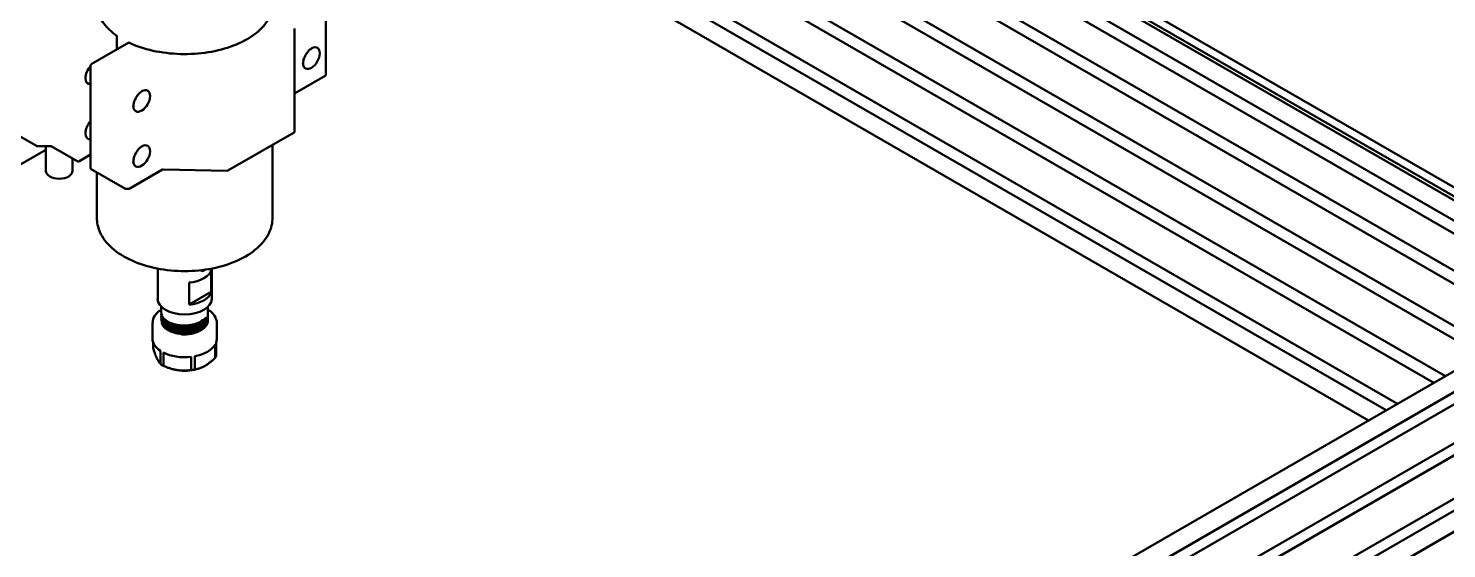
# Model space of a CAD drawing. Header units: millimetres. Extents: x 0 to 420, y 0 to 297.
# Drawn here: x 210 to 349.9, y 151.1 to 202.5 of the extents above; entities that cross this region are included whole.
import ezdxf

# ---------------------------------------------------------------- set-up
doc = ezdxf.new("R2010")
doc.units = ezdxf.units.MM
doc.header["$LTSCALE"] = 0.75
doc.layers.add('Visible', color=7, linetype='Continuous', lineweight=50)

msp = doc.modelspace()

# ---------------------------------------------------------------- linework, layer by layer
at = {"layer": 'Visible', "extrusion": (0, 0.816497, 0.57735)}
for p, q in [((271.77, 231.01, -91.37), (360.42, 179.82, -18.99)), ((270.04, 230.01, -90.58), (358.95, 178.68, -17.99)), ((268.92, 229.36, -88.79), (357.46, 178.23, -16.49)), ((264.63, 226.88, -92.79), (356.24, 173.99, -17.99)), ((265.75, 227.53, -90.08), (355.88, 175.5, -16.49)), ((259.91, 224.16, -100.49), (354.94, 169.29, -22.9)), ((261.04, 224.81, -97.78), (355.33, 170.37, -20.79)), ((255.2, 221.44, -108.19), (348.63, 167.49, -31.9)), ((256.33, 222.09, -105.47), (349.76, 168.14, -29.19)), ((250.48, 218.71, -115.88), (343.92, 164.77, -39.6)), ((251.61, 219.37, -113.17), (345.04, 165.42, -36.89)), ((248.76, 217.72, -118.09), (342.19, 163.77, -41.8)), ((310.92, 208.78, -61.97), (361.58, 179.54, -20.61)), ((311.69, 209.23, -62.56), (362.33, 179.99, -21.21)), ((311.81, 209.16, -62.74), (362.45, 179.92, -21.4)), ((239.34, 208.04, 13.35), (239.34, 197.86, 6.16)), ((218.74, 201.7, 22.31), (218.74, 200.38, 21.38)), ((236.27, 202.46, 21.25), (236.27, 192.28, 14.05)), ((216.21, 198.92, 26.38), (219.92, 201.06, 23.35)), ((216.16, 198.83, 26.38), (216.16, 188.65, 19.18)), ((236.27, 196.03, 8.62), (239.29, 197.77, 6.16)), ((207.45, 192.81, 13.18), (210.81, 190.87, 15.92)), ((229.69, 188.42, 19.39), (236.22, 192.19, 14.05)), ((202.92, 185.4, -4.77), (211.74, 190.49, -11.97)), ((210.86, 190.85, 15.92), (212.19, 190.85, 15.92)), ((211.74, 188.39, -9), (211.74, 190.85, -7.26)), ((212.28, 190.83, 15.97), (214.89, 189.33, 18.1)), ((234.1, 183.79, 2.9), (234.1, 190.97, 7.97)), ((214.38, 188.39, -9), (214.38, 189.62, -8.13)), ((214.99, 189.33, 18.1), (216.16, 190, 17.15)), ((216.21, 188.56, 19.18), (219.53, 186.65, 21.89)), ((216.77, 183.79, 2.9), (216.77, 188.25, 6.05)), ((220.02, 186.65, 21.89), (223.26, 188.52, 19.25)), ((223.36, 188.54, 19.2), (229.63, 188.41, 19.39)), ((219.58, 186.64, 21.89), (219.97, 186.64, 21.89)), ((222.77, 175.76, -2.78), (222.77, 178.76, -0.66)), ((228.06, 176.47, -1.75), (228.06, 178.64, -0.21)), ((228.1, 175.76, -2.78), (228.1, 178.76, -0.66)), ((225.87, 177.37, 1.58), (225.87, 175.2, 0.05)), ((225.87, 175.2, 0.05), (228.06, 176.47, -1.75)), ((223.13, 174.41, -3.74), (223.13, 174.98, -3.33)), ((227.73, 174.3, -3.81), (227.73, 174.98, -3.33)), ((223.13, 174.19, -3.89), (223.13, 174.23, -3.86)), ((223.13, 173.97, -4.04), (223.13, 174.02, -4.01)), ((223.13, 173.76, -4.2), (223.13, 173.8, -4.17)), ((227.73, 174.08, -3.97), (227.73, 174.13, -3.94)), ((227.73, 173.86, -4.12), (227.73, 173.91, -4.09)), ((227.73, 173.65, -4.27), (227.73, 173.69, -4.24)), ((222.27, 171.84, -5.55), (222.27, 173.37, -4.47)), ((228.6, 171.84, -5.55), (228.6, 173.37, -4.47)), ((222.33, 171.47, -6.59), (222.33, 170.89, -7)), ((228.44, 171.26, -4.73), (228.44, 169.95, -5.66)), ((228.54, 171.47, -5.04), (228.54, 170.16, -5.96)), ((223.06, 170.63, -3.84), (223.06, 169.32, -4.76)), ((223.33, 170.47, -3.62), (223.33, 169.16, -4.54)), ((226.07, 170.05, -3.02), (226.07, 168.74, -3.95)), ((226.44, 170.1, -3.1), (226.44, 168.79, -4.03)), ((214.43, 90.01, 85.02), (351.24, 169, -26.69)), ((224.46, 168.78, -5.02), (224.27, 168.83, -4.47)), ((226.4, 168.78, -5.02), (226.66, 168.84, -4.27)), ((215.97, 88.8, 86.19), (352.83, 167.83, -25.56)), ((216.89, 88.15, 87.81), (354.14, 167.4, -24.26)), ((218.54, 85.25, 87.82), (353.49, 163.17, -22.36)), ((218.67, 84.14, 86.19), (353.49, 161.98, -23.9)), ((218.67, 79.89, 83.87), (353.49, 157.73, -26.21)), ((218.67, 78.7, 82.34), (353.51, 156.55, -27.76)), ((218.65, 76.6, 81.39), (354.66, 155.12, -29.66))]:
    msp.add_line(p, q, dxfattribs=at)
at = {"layer": 'Visible', "extrusion": (-9.3e-15, -3.9e-15, -1)}
msp.add_arc((-236.17, 202.46, -21.25), 0.1, 176.3295, 180, dxfattribs=at)
at = {"layer": 'Visible', "extrusion": (0.707107, -0.408248, 0.57735)}
for centre in [(291.76, -54.16, 91.88), (279.73, -32.71, 91.88), (275.02, -37.42, 91.88)]:
    msp.add_arc(centre, 1.17, 138.3026, 41.6974, dxfattribs=at)
at = {"layer": 'Visible', "extrusion": (-0.707107, 0.408248, -0.57735)}
for centre in [(-279.73, -32.71, -85.21), (-275.02, -37.42, -85.21)]:
    msp.add_arc(centre, 1.17, 337.2322, 112.7678, dxfattribs=at)
at = {"layer": 'Visible', "extrusion": (3.44e-14, -3e-15, -1)}
for centre, start, end in [((-216.26, 198.83, -26.38), 0, 60), ((-236.17, 192.28, -14.05), 180, 240)]:
    msp.add_arc(centre, 0.1, start, end, dxfattribs=at)
at = {"layer": 'Visible', "extrusion": (2.6e-14, -3.1e-15, -1)}
msp.add_arc((-239.24, 197.86, -6.16), 0.1, 180, 240, dxfattribs=at)
at = {"layer": 'Visible', "extrusion": (4.1e-15, 2.34e-14, -1)}
msp.add_arc((-210.86, 190.95, -15.92), 0.1, 270, 300, dxfattribs=at)
at = {"layer": 'Visible', "extrusion": (1.66e-14, -2.46e-14, -1)}
msp.add_arc((-214.94, 189.41, -18.1), 0.1, 240, 300, dxfattribs=at)
at = {"layer": 'Visible', "extrusion": (0, 0.816497, 0.57735)}
for centre, radius, start, end in [((-213.06, -116.12, 148.62), 1.32, 0, 180), ((-225.43, -103.74, 145.74), 2.67, 99.3409, 170.6591), ((-225.43, -103.74, 141.91), 2.67, 0, 180), ((-225.43, -103.74, 135.5), 3.17, 41.5254, 48.4746), ((-225.43, -103.74, 135.5), 3.17, 161.5254, 168.4746), ((-225.43, -103.74, 135.5), 3.17, 101.5254, 108.4746)]:
    msp.add_arc(centre, radius, start, end, dxfattribs=at)
at = {"layer": 'Visible', "extrusion": (7e-15, 1.7e-15, -1)}
msp.add_arc((-216.26, 188.65, -19.18), 0.1, 300, 0, dxfattribs=at)
at = {"layer": 'Visible', "extrusion": (2.5e-14, -3.96e-14, -1)}
msp.add_arc((-229.64, 188.51, -19.39), 0.1, 240, 271.225, dxfattribs=at)
at = {"layer": 'Visible', "extrusion": (4.2e-15, 1.48e-14, -1)}
msp.add_arc((-219.58, 186.74, -21.89), 0.1, 270, 300, dxfattribs=at)
at = {"layer": 'Visible', "extrusion": (8.1e-15, -9.9e-15, -1)}
msp.add_arc((-219.97, 186.74, -21.89), 0.1, 240, 270, dxfattribs=at)
at = {"layer": 'Visible', "extrusion": (5.5e-15, -0.816497, -0.57735)}
for centre, radius, start, end in [((225.43, -103.74, -143.07), 2.67, 9.3409, 80.6591), ((225.43, -103.74, -137.1), 3.17, 138.4746, 180), ((225.43, -103.74, -137.1), 3.17, 18.4746, 71.5254), ((225.43, -103.74, -137.1), 3.17, 0, 11.5254), ((225.43, -103.74, -137.1), 3.17, 78.4746, 131.5254), ((225.43, -103.74, -134.91), 2.41, 66.1827, 113.8173)]:
    msp.add_arc(centre, radius, start, end, dxfattribs=at)
at = {"layer": 'Visible', "extrusion": (-0.353553, -0.502983, -0.788675)}
msp.add_ellipse((225.43, 175.4, -3.03), major_axis=(1.63, -2.02, 0.56), ratio=0.866025, start_param=-0.402716, end_param=0, dxfattribs=at)
at = {"layer": 'Visible', "extrusion": (-0.353553, 0.911231, 0.211325)}
msp.add_ellipse((225.43, 173.41, -4.44), major_axis=(1.63, 0.15, 2.09), ratio=0.866025, start_param=0, end_param=0.402716, dxfattribs=at)
at = {"layer": 'Visible'}
for points, knots in [([(216.77, 204.89, 17.81), (216.77, 204.66, 18.14), (216.79, 204.44, 18.47), (216.9, 203.99, 19.12), (216.98, 203.77, 19.44), (217.19, 203.34, 20.07), (217.32, 203.13, 20.38), (217.64, 202.71, 20.98), (217.82, 202.51, 21.27), (218.23, 202.12, 21.83), (218.46, 201.94, 22.1), (218.71, 201.76, 22.35)], [5.4977871, 5.4977871, 5.4977871, 5.4977871, 5.6350727, 5.6350727, 5.7723582, 5.7723582, 5.9096438, 5.9096438, 6.0469293, 6.0469293, 6.1842149, 6.1842149, 6.1842149, 6.1842149]), ([(219.92, 201.06, 23.36), (220.64, 200.72, 23.84), (221.44, 200.45, 24.22), (223.17, 200.07, 24.77), (224.08, 199.96, 24.93), (225.93, 199.9, 25), (226.86, 199.96, 24.92), (228.64, 200.25, 24.51), (229.49, 200.47, 24.19), (231.03, 201.06, 23.35), (231.71, 201.43, 22.83), (232.84, 202.26, 21.63), (233.29, 202.73, 20.96), (233.9, 203.72, 19.53), (234.07, 204.24, 18.76), (234.1, 204.8, 17.94), (234.1, 204.84, 17.88), (234.1, 204.89, 17.81)], [0.099701, 0.099701, 0.099701, 0.099701, 0.417773, 0.417773, 0.736178, 0.736178, 1.054765, 1.054765, 1.373254, 1.373254, 1.691417, 1.691417, 2.009619, 2.009619, 2.331028, 2.331028, 2.356194, 2.356194, 2.356194, 2.356194]), ([(218.74, 201.7, 22.31), (218.74, 201.71, 22.32), (218.74, 201.71, 22.32), (218.74, 201.72, 22.32), (218.74, 201.73, 22.33), (218.73, 201.74, 22.34), (218.72, 201.75, 22.35), (218.7, 201.76, 22.35), (218.69, 201.77, 22.36), (218.65, 201.78, 22.37), (218.63, 201.79, 22.37), (218.61, 201.79, 22.37), (218.61, 201.79, 22.37), (218.61, 201.79, 22.37)], [-0.0555992, -0.0555992, -0.0555992, -0.0555992, -0.0535484, -0.0535484, -0.04453963, -0.04453963, -0.03397881, -0.03397881, -0.02003979, -0.02003979, 0, 0, 0.00032931, 0.00032931, 0.00032931, 0.00032931]), ([(219.92, 201.06, 23.35), (219.92, 201.06, 23.36), (219.93, 201.06, 23.37), (219.93, 201.05, 23.4), (219.93, 201.04, 23.43), (219.93, 201.03, 23.44), (219.93, 201.03, 23.44), (219.93, 201.03, 23.44)], [0.09263437, 0.09263437, 0.09263437, 0.09263437, 0.10468126, 0.10468126, 0.12879152, 0.12879152, 0.12918772, 0.12918772, 0.12918772, 0.12918772]), ([(237.1, 198.94, 9.66), (237.1, 199.04, 9.74), (237.11, 199.16, 9.81), (237.17, 199.4, 9.92), (237.21, 199.52, 9.95), (237.33, 199.77, 9.99), (237.39, 199.89, 9.99), (237.55, 200.11, 9.96), (237.63, 200.21, 9.93), (237.81, 200.39, 9.83), (237.91, 200.46, 9.76), (238.01, 200.52, 9.67), (238.01, 200.53, 9.67), (238.02, 200.53, 9.66)], [0, 0, 0, 0, 0.306738, 0.306738, 0.615528, 0.615528, 0.926107, 0.926107, 1.236771, 1.236771, 1.545774, 1.545774, 1.570796, 1.570796, 1.570796, 1.570796]), ([(220.37, 194.72, 27.17), (220.37, 194.82, 27.25), (220.38, 194.94, 27.32), (220.44, 195.18, 27.43), (220.48, 195.3, 27.47), (220.59, 195.55, 27.5), (220.66, 195.67, 27.51), (220.81, 195.89, 27.47), (220.9, 195.99, 27.44), (221.08, 196.17, 27.34), (221.17, 196.24, 27.27), (221.27, 196.31, 27.19), (221.28, 196.31, 27.18), (221.29, 196.31, 27.17)], [0, 0, 0, 0, 0.306738, 0.306738, 0.615528, 0.615528, 0.926107, 0.926107, 1.236771, 1.236771, 1.545774, 1.545774, 1.570796, 1.570796, 1.570796, 1.570796]), ([(212.28, 190.83, 15.97), (212.28, 190.84, 15.97), (212.28, 190.84, 15.96), (212.27, 190.84, 15.95), (212.26, 190.84, 15.95), (212.25, 190.85, 15.94), (212.24, 190.85, 15.93), (212.23, 190.85, 15.93), (212.22, 190.85, 15.93), (212.21, 190.85, 15.92), (212.2, 190.85, 15.92), (212.19, 190.85, 15.92)], [3.1415927, 3.1415927, 3.1415927, 3.1415927, 3.2986723, 3.2986723, 3.4557519, 3.4557519, 3.6128316, 3.6128316, 3.7699112, 3.7699112, 3.9269908, 3.9269908, 3.9269908, 3.9269908]), ([(220.37, 189.27, 23.32), (220.37, 189.38, 23.4), (220.38, 189.5, 23.47), (220.44, 189.74, 23.58), (220.48, 189.86, 23.62), (220.59, 190.11, 23.66), (220.66, 190.23, 23.66), (220.81, 190.45, 23.63), (220.9, 190.55, 23.59), (221.08, 190.73, 23.49), (221.17, 190.8, 23.42), (221.27, 190.86, 23.34), (221.28, 190.87, 23.33), (221.29, 190.87, 23.32)], [0, 0, 0, 0, 0.306738, 0.306738, 0.615528, 0.615528, 0.926107, 0.926107, 1.236771, 1.236771, 1.545774, 1.545774, 1.570796, 1.570796, 1.570796, 1.570796]), ([(223.36, 188.54, 19.2), (223.35, 188.54, 19.2), (223.34, 188.54, 19.2), (223.33, 188.54, 19.2), (223.32, 188.54, 19.2), (223.3, 188.54, 19.21), (223.3, 188.53, 19.21), (223.28, 188.53, 19.22), (223.28, 188.53, 19.22), (223.27, 188.52, 19.23), (223.26, 188.52, 19.24), (223.26, 188.52, 19.25)], [3.8899707, 3.8899707, 3.8899707, 3.8899707, 4.0544544, 4.0544544, 4.218938, 4.218938, 4.3834217, 4.3834217, 4.5479053, 4.5479053, 4.712389, 4.712389, 4.712389, 4.712389]), ([(234.1, 183.79, 2.9), (234.1, 183.26, 3.51), (233.97, 182.72, 4.11), (233.46, 181.69, 5.33), (233.06, 181.2, 5.93), (232.03, 180.29, 7.07), (231.38, 179.88, 7.6), (229.89, 179.21, 8.49), (229.05, 178.95, 8.84), (227.28, 178.6, 9.31), (226.36, 178.51, 9.43), (224.51, 178.51, 9.43), (223.59, 178.6, 9.31), (221.83, 178.94, 8.85), (221, 179.2, 8.5), (219.49, 179.88, 7.61), (218.83, 180.29, 7.07), (217.75, 181.25, 5.86), (217.33, 181.79, 5.2), (216.87, 182.84, 3.98), (216.77, 183.31, 3.44), (216.77, 183.79, 2.9)], [0.785398, 0.785398, 0.785398, 0.785398, 1.064368, 1.064368, 1.364373, 1.364373, 1.692153, 1.692153, 2.025225, 2.025225, 2.356257, 2.356257, 2.686277, 2.686277, 3.017304, 3.017304, 3.350368, 3.350368, 3.678031, 3.678031, 3.926991, 3.926991, 3.926991, 3.926991]), ([(227.32, 178.55, 1.5), (227.27, 178.53, 1.54), (227.22, 178.51, 1.59), (227.13, 178.51, 1.68), (227.09, 178.52, 1.73), (227.03, 178.55, 1.81), (227.01, 178.57, 1.84), (226.99, 178.59, 1.87)], [-0.6797689, -0.6797689, -0.6797689, -0.6797689, -0.6231227, -0.6231227, -0.5664765, -0.5664765, -0.5304127, -0.5304127, -0.5304127, -0.5304127]), ([(223.13, 174.71, -6.05), (223.02, 174.64, -5.96), (222.92, 174.56, -5.86), (222.63, 174.31, -5.54), (222.47, 174.11, -5.3), (222.3, 173.72, -4.86), (222.27, 173.55, -4.67), (222.27, 173.37, -4.47)], [7.9067794, 7.9067794, 7.9067794, 7.9067794, 8.0632987, 8.0632987, 8.3914724, 8.3914724, 8.6393798, 8.6393798, 8.6393798, 8.6393798]), ([(228.6, 173.37, -4.47), (228.6, 173.57, -4.69), (228.55, 173.76, -4.91), (228.37, 174.14, -5.34), (228.22, 174.32, -5.56), (227.95, 174.56, -5.86), (227.85, 174.64, -5.96), (227.73, 174.71, -6.05)], [5.4977871, 5.4977871, 5.4977871, 5.4977871, 5.7735963, 5.7735963, 6.0712855, 6.0712855, 6.2303875, 6.2303875, 6.2303875, 6.2303875])]:
    msp.add_open_spline(points, degree=3, knots=knots, dxfattribs=at)
msp.add_open_spline([(227.43, 178.65, 1.42), (227.4, 178.61, 1.44), (227.36, 178.58, 1.47), (227.32, 178.55, 1.5)], degree=3, dxfattribs=at)
for points, weights, knots in [([(223.13, 174.41, -3.74), (223.13, 173.87, -2.95), (223.81, 173.5, -2.39), (224.48, 173.12, -1.83), (225.43, 173.13, -1.82), (226.39, 173.15, -1.81), (227.06, 173.55, -2.35)], [1, 0.923879532511, 1, 0.923879532511, 1, 0.923879532511, 1], [0.93269231, 0.93269231, 0.93269231, 0.94230769, 0.94230769, 0.95192308, 0.95192308, 0.96153846, 0.96153846, 0.96153846]), ([(223.14, 174.32, -3.99), (223.13, 174.28, -3.92), (223.13, 174.23, -3.86), (223.13, 173.7, -3.07), (223.81, 173.32, -2.51), (224.48, 172.95, -1.95), (225.43, 172.96, -1.94), (226.39, 172.97, -1.93), (227.06, 173.38, -2.47)], [0.987900067377, 0.993373110474, 1, 0.923879532511, 1, 0.923879532511, 1, 0.923879532511, 1], [0.93185521, 0.93185521, 0.93185521, 0.93269231, 0.93269231, 0.94230769, 0.94230769, 0.95192308, 0.95192308, 0.96153846, 0.96153846, 0.96153846]), ([(223.13, 174.19, -3.89), (223.13, 173.65, -3.1), (223.81, 173.28, -2.54), (224.48, 172.9, -1.98), (225.43, 172.92, -1.97), (226.39, 172.93, -1.96), (227.06, 173.33, -2.5), (227.73, 173.74, -3.04), (227.73, 174.3, -3.81)], [1, 0.923879532511, 1, 0.923879532511, 1, 0.923879532511, 1, 0.923879532511, 1], [0.85576923, 0.85576923, 0.85576923, 0.86538462, 0.86538462, 0.875, 0.875, 0.88461538, 0.88461538, 0.89423077, 0.89423077, 0.89423077]), ([(223.14, 174.1, -4.14), (223.13, 174.06, -4.08), (223.13, 174.02, -4.01), (223.13, 173.48, -3.22), (223.81, 173.11, -2.67), (224.48, 172.73, -2.11), (225.43, 172.74, -2.1), (226.39, 172.76, -2.09), (227.06, 173.16, -2.63), (227.73, 173.56, -3.17), (227.73, 174.13, -3.94), (227.73, 174.17, -3.99), (227.73, 174.21, -4.05)], [0.987900067377, 0.993373110474, 1, 0.923879532511, 1, 0.923879532511, 1, 0.923879532511, 1, 0.923879532511, 1, 0.993695963186, 0.988436083916], [0.85493214, 0.85493214, 0.85493214, 0.85576923, 0.85576923, 0.86538462, 0.86538462, 0.875, 0.875, 0.88461538, 0.88461538, 0.89423077, 0.89423077, 0.89502708, 0.89502708, 0.89502708]), ([(223.13, 173.97, -4.04), (223.13, 173.44, -3.26), (223.81, 173.06, -2.7), (224.48, 172.69, -2.14), (225.43, 172.7, -2.13), (226.39, 172.71, -2.12), (227.06, 173.12, -2.66), (227.73, 173.52, -3.2), (227.73, 174.08, -3.97)], [1, 0.923879532511, 1, 0.923879532511, 1, 0.923879532511, 1, 0.923879532511, 1], [0.77884615, 0.77884615, 0.77884615, 0.78846154, 0.78846154, 0.79807692, 0.79807692, 0.80769231, 0.80769231, 0.81730769, 0.81730769, 0.81730769]), ([(223.14, 173.89, -4.29), (223.13, 173.84, -4.23), (223.13, 173.8, -4.17), (223.13, 173.26, -3.38), (223.81, 172.89, -2.82), (224.48, 172.51, -2.26), (225.43, 172.53, -2.25), (226.39, 172.54, -2.24), (227.06, 172.94, -2.78), (227.73, 173.34, -3.32), (227.73, 173.91, -4.09), (227.73, 173.95, -4.15), (227.73, 173.99, -4.21)], [0.987900067377, 0.993373110474, 1, 0.923879532511, 1, 0.923879532511, 1, 0.923879532511, 1, 0.923879532511, 1, 0.993695963186, 0.988436083916], [0.77800906, 0.77800906, 0.77800906, 0.77884615, 0.77884615, 0.78846154, 0.78846154, 0.79807692, 0.79807692, 0.80769231, 0.80769231, 0.81730769, 0.81730769, 0.81810401, 0.81810401, 0.81810401]), ([(223.13, 173.76, -4.2), (223.13, 173.22, -3.41), (223.81, 172.84, -2.85), (224.48, 172.47, -2.29), (225.43, 172.48, -2.28), (226.39, 172.5, -2.27), (227.06, 172.9, -2.81), (227.73, 173.3, -3.35), (227.73, 173.86, -4.12)], [1, 0.923879532511, 1, 0.923879532511, 1, 0.923879532511, 1, 0.923879532511, 1], [0.70192308, 0.70192308, 0.70192308, 0.71153846, 0.71153846, 0.72115385, 0.72115385, 0.73076923, 0.73076923, 0.74038462, 0.74038462, 0.74038462]), ([(223.16, 173.39, -4.03), (223.27, 172.97, -3.42), (223.81, 172.67, -2.97), (224.48, 172.29, -2.41), (225.43, 172.31, -2.4), (226.39, 172.32, -2.39), (227.06, 172.72, -2.93), (227.73, 173.13, -3.48), (227.73, 173.69, -4.24), (227.73, 173.73, -4.3), (227.73, 173.78, -4.36)], [0.976154233141, 0.938680232034, 1, 0.923879532511, 1, 0.923879532511, 1, 0.923879532511, 1, 0.993695963186, 0.988436083916], [0.70379267, 0.70379267, 0.70379267, 0.71153846, 0.71153846, 0.72115385, 0.72115385, 0.73076923, 0.73076923, 0.74038462, 0.74038462, 0.74118093, 0.74118093, 0.74118093]), ([(225.09, 172.27, -2.46), (225.26, 172.26, -2.44), (225.43, 172.26, -2.44), (226.39, 172.28, -2.43), (227.06, 172.68, -2.97), (227.73, 173.08, -3.51), (227.73, 173.65, -4.27)], [0.976154233142, 0.985199300478, 1, 0.923879532511, 1, 0.923879532511, 1], [0.64236117, 0.64236117, 0.64236117, 0.64423077, 0.64423077, 0.65384615, 0.65384615, 0.66346154, 0.66346154, 0.66346154])]:
    msp.add_rational_spline(points, weights, degree=2, knots=knots, dxfattribs=at)
at = {"layer": 'Visible', "extrusion": (0.965926, 0.149429, -0.211325)}
msp.add_rational_spline([(223.06, 169.32, -4.76), (222.7, 169.71, -6.16), (222.33, 170.89, -7)], [1.41781498266, 1.58461674533, 1.41781498266], degree=2, dxfattribs=at)
at = {"layer": 'Visible', "extrusion": (-0.707107, 0.408248, -0.57735)}
msp.add_rational_spline([(226.44, 168.79, -4.03), (227.44, 168.97, -5.13), (228.44, 169.95, -5.66)], [1.41781498266, 1.58461674533, 1.41781498266], degree=2, dxfattribs=at)
at = {"layer": 'Visible', "extrusion": (0.258819, 0.557678, -0.788675)}
msp.add_rational_spline([(226.07, 168.74, -3.95), (224.7, 168.55, -4.53), (223.33, 169.16, -4.54)], [1.41781498266, 1.58461674533, 1.41781498266], degree=2, dxfattribs=at)

doc.saveas('drawing.dxf')
